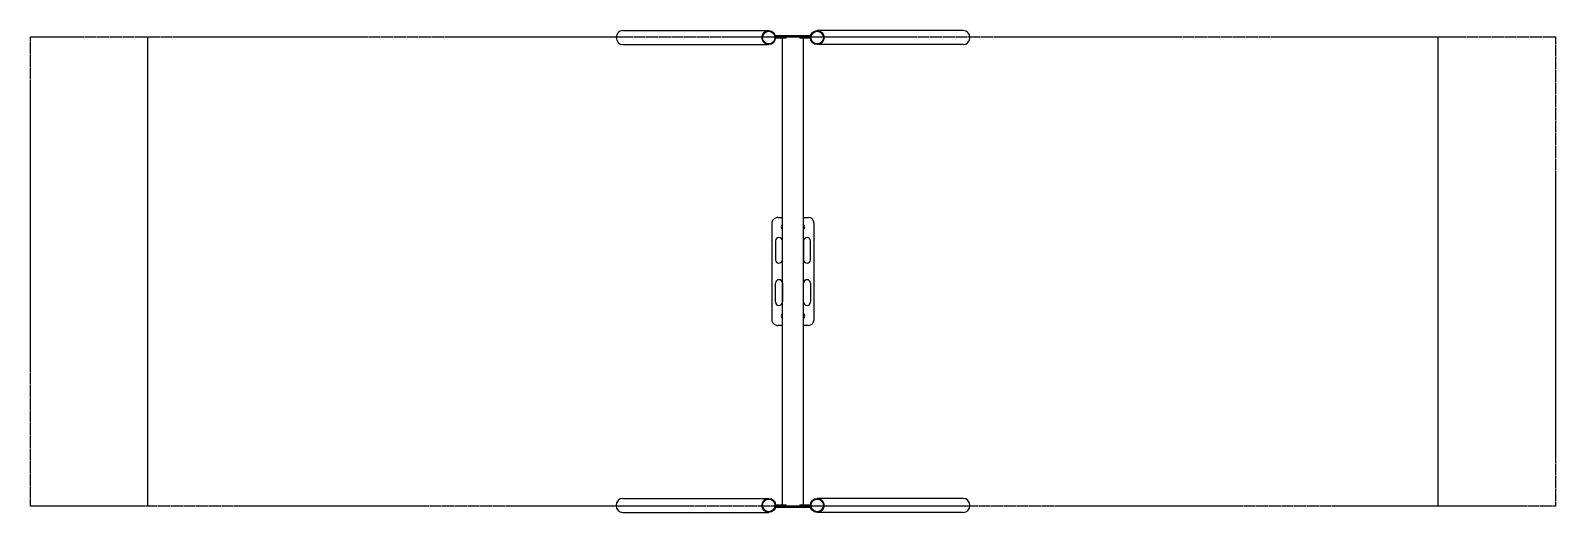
# Model space of a CAD drawing. Header units: millimetres. Extents: x 1206 to 7706, y 0 to 2055.
import ezdxf

# ---------------------------------------------------------------- set-up
doc = ezdxf.new("R2010")
doc.units = ezdxf.units.MM
doc.linetypes.add('AM_ISO08W050', pattern=[18, 12, -1.5, 3, -1.5])
doc.layers.add('AM_4', color=3, linetype='Continuous', lineweight=25)
doc.layers.add('AM_7', color=4, linetype='AM_ISO08W050', lineweight=25)

msp = doc.modelspace()

# ---------------------------------------------------------------- linework, layer by layer
at = {"layer": 'AM_4'}
for p, q in [((1705.5, 27.6), (1705.5, 2027.6)), ((3730.8, 2055.2), (4352, 2055.2)), ((4530.9, 2032.6), (4380.2, 2032.6)), ((4381, 2027.6), (4530.1, 2027.6)), ((4411, 2022.6), (4381, 2022.6)), ((4425.8, 2022.6), (4411, 2022.6)), ((4411.1, 32.7), (4411.1, 2022.6)), ((4425.8, 2022.6), (4425.8, 2027.6)), ((4485.3, 2027.6), (4485.3, 2022.6)), ((4500.1, 2022.6), (4485.3, 2022.6)), ((4500, 32.7), (4500, 2022.6)), ((4530.1, 2022.6), (4500.1, 2022.6)), ((5180.3, 2055.2), (4559.1, 2055.2)), ((7205.5, 27.6), (7205.5, 2027.6)), ((3730.8, 1994.9), (4352, 1994.9)), ((5180.3, 1994.9), (4559.1, 1994.9)), ((4390.5, 1257.7), (4411.1, 1257.7)), ((4500, 1257.7), (4520.5, 1257.7)), ((4520.5, 1257.7), (4520.5, 1257.7)), ((4365.5, 1232.7), (4365.5, 822.7)), ((4545.5, 822.7), (4545.5, 1232.7)), ((4545.5, 1232.7), (4545.5, 1232.7)), ((4545.5, 822.7), (4545.5, 1232.7)), ((4380.5, 1157.7), (4380.5, 1077.7)), ((4410.5, 1077.7), (4410.5, 1157.7)), ((4500.5, 1157.7), (4500.5, 1077.7)), ((4530.5, 1077.7), (4530.5, 1157.7)), ((4380.5, 897.7), (4380.5, 977.7)), ((4410.5, 977.7), (4410.5, 897.7)), ((4500.5, 897.7), (4500.5, 977.7)), ((4530.5, 977.7), (4530.5, 897.7)), ((4411.1, 797.7), (4390.5, 797.7)), ((4520.5, 797.7), (4500, 797.7)), ((4545.5, 822.7), (4545.5, 822.7)), ((3730.8, 60.3), (4352, 60.3)), ((3730.8, 0), (4352, 0)), ((4380.2, 22.6), (4530.9, 22.6)), ((4381, 32.7), (4411, 32.7)), ((4530.1, 27.7), (4381, 27.7)), ((4411, 32.7), (4425.8, 32.7)), ((4425.8, 27.7), (4425.8, 32.7)), ((4485.3, 32.7), (4500.1, 32.7)), ((4485.3, 32.7), (4485.3, 27.7)), ((4500.1, 32.7), (4530.1, 32.7)), ((5180.3, 60.3), (4559.1, 60.3)), ((5180.3, 0), (4559.1, 0))]:
    msp.add_line(p, q, dxfattribs=at)
for centre, radius, start, end in [((4520.5, 1232.7), 25, 0, 90), ((4395.5, 1157.7), 15, 0, 180), ((4420.5, 1217.7), 15, 129.05431, 230.94569), ((4490.5, 1217.7), 15, 309.04593, 50.95407), ((4515.5, 1157.7), 15, 0, 180), ((4395.5, 1077.7), 15, 180, 0), ((4515.5, 1077.7), 15, 180, 0), ((4395.5, 977.7), 15, 0, 180), ((4515.5, 977.7), 15, 0, 180), ((4395.5, 897.7), 15, 180, 0), ((4420.5, 837.7), 15, 129.05431, 230.94569), ((4490.5, 837.7), 15, 309.04593, 50.95407), ((4515.5, 897.7), 15, 180, 0), ((4520.5, 822.7), 25, 270, 0)]:
    msp.add_arc(centre, radius, start, end, dxfattribs=at)
for centre, major_axis in [((3730.8, 2025.1), (0, -30.1)), ((5180.3, 2025.1), (0, 30.2)), ((3730.8, 30.2), (0, -30.2)), ((5180.3, 30.2), (0, 30.2))]:
    msp.add_ellipse(centre, major_axis=major_axis, ratio=0.965926, start_param=3.141593, end_param=6.283185, dxfattribs=at)
for centre, major_axis in [((4352, 2025.1), (0, -30.1)), ((4352, 2025.1), (0, -27.1)), ((4559.1, 2025.1), (0, 30.2)), ((4559.1, 2025.1), (0, 27.2)), ((4352, 30.2), (0, -30.2)), ((4352, 30.2), (0, -27.1)), ((4559.1, 30.2), (0, 30.2)), ((4559.1, 30.2), (0, 27.2))]:
    msp.add_ellipse(centre, major_axis=major_axis, ratio=0.965926, dxfattribs=at)
for points, knots in [([(4390.5, 1257.7), (4385.9, 1257.7), (4381.3, 1256.3), (4373.8, 1251.7), (4370.8, 1248.6), (4367.5, 1242.6), (4366.5, 1240.1), (4365.7, 1235.9), (4365.5, 1234.3), (4365.5, 1232.7)], [-3.132207, -3.132207, -3.132207, -3.132207, -2.020273, -2.020273, -1.017967, -1.017967, -0.391526, -0.391526, 0, 0, 0, 0]), ([(4365.5, 822.7), (4365.5, 821), (4365.7, 819.4), (4366.5, 815.2), (4367.5, 812.7), (4370.8, 806.7), (4373.8, 803.6), (4381.3, 799), (4385.9, 797.7), (4390.5, 797.7)], [-3.132207, -3.132207, -3.132207, -3.132207, -2.740681, -2.740681, -2.11424, -2.11424, -1.111933, -1.111933, 0, 0, 0, 0])]:
    msp.add_open_spline(points, degree=3, knots=knots, dxfattribs=at)
at = {"layer": 'AM_7'}
msp.add_lwpolyline([(1205.5, 2027.6), (7705.5, 2027.6), (7705.5, 27.6), (1205.5, 27.6)], close=True, dxfattribs=at)

doc.saveas('drawing.dxf')
